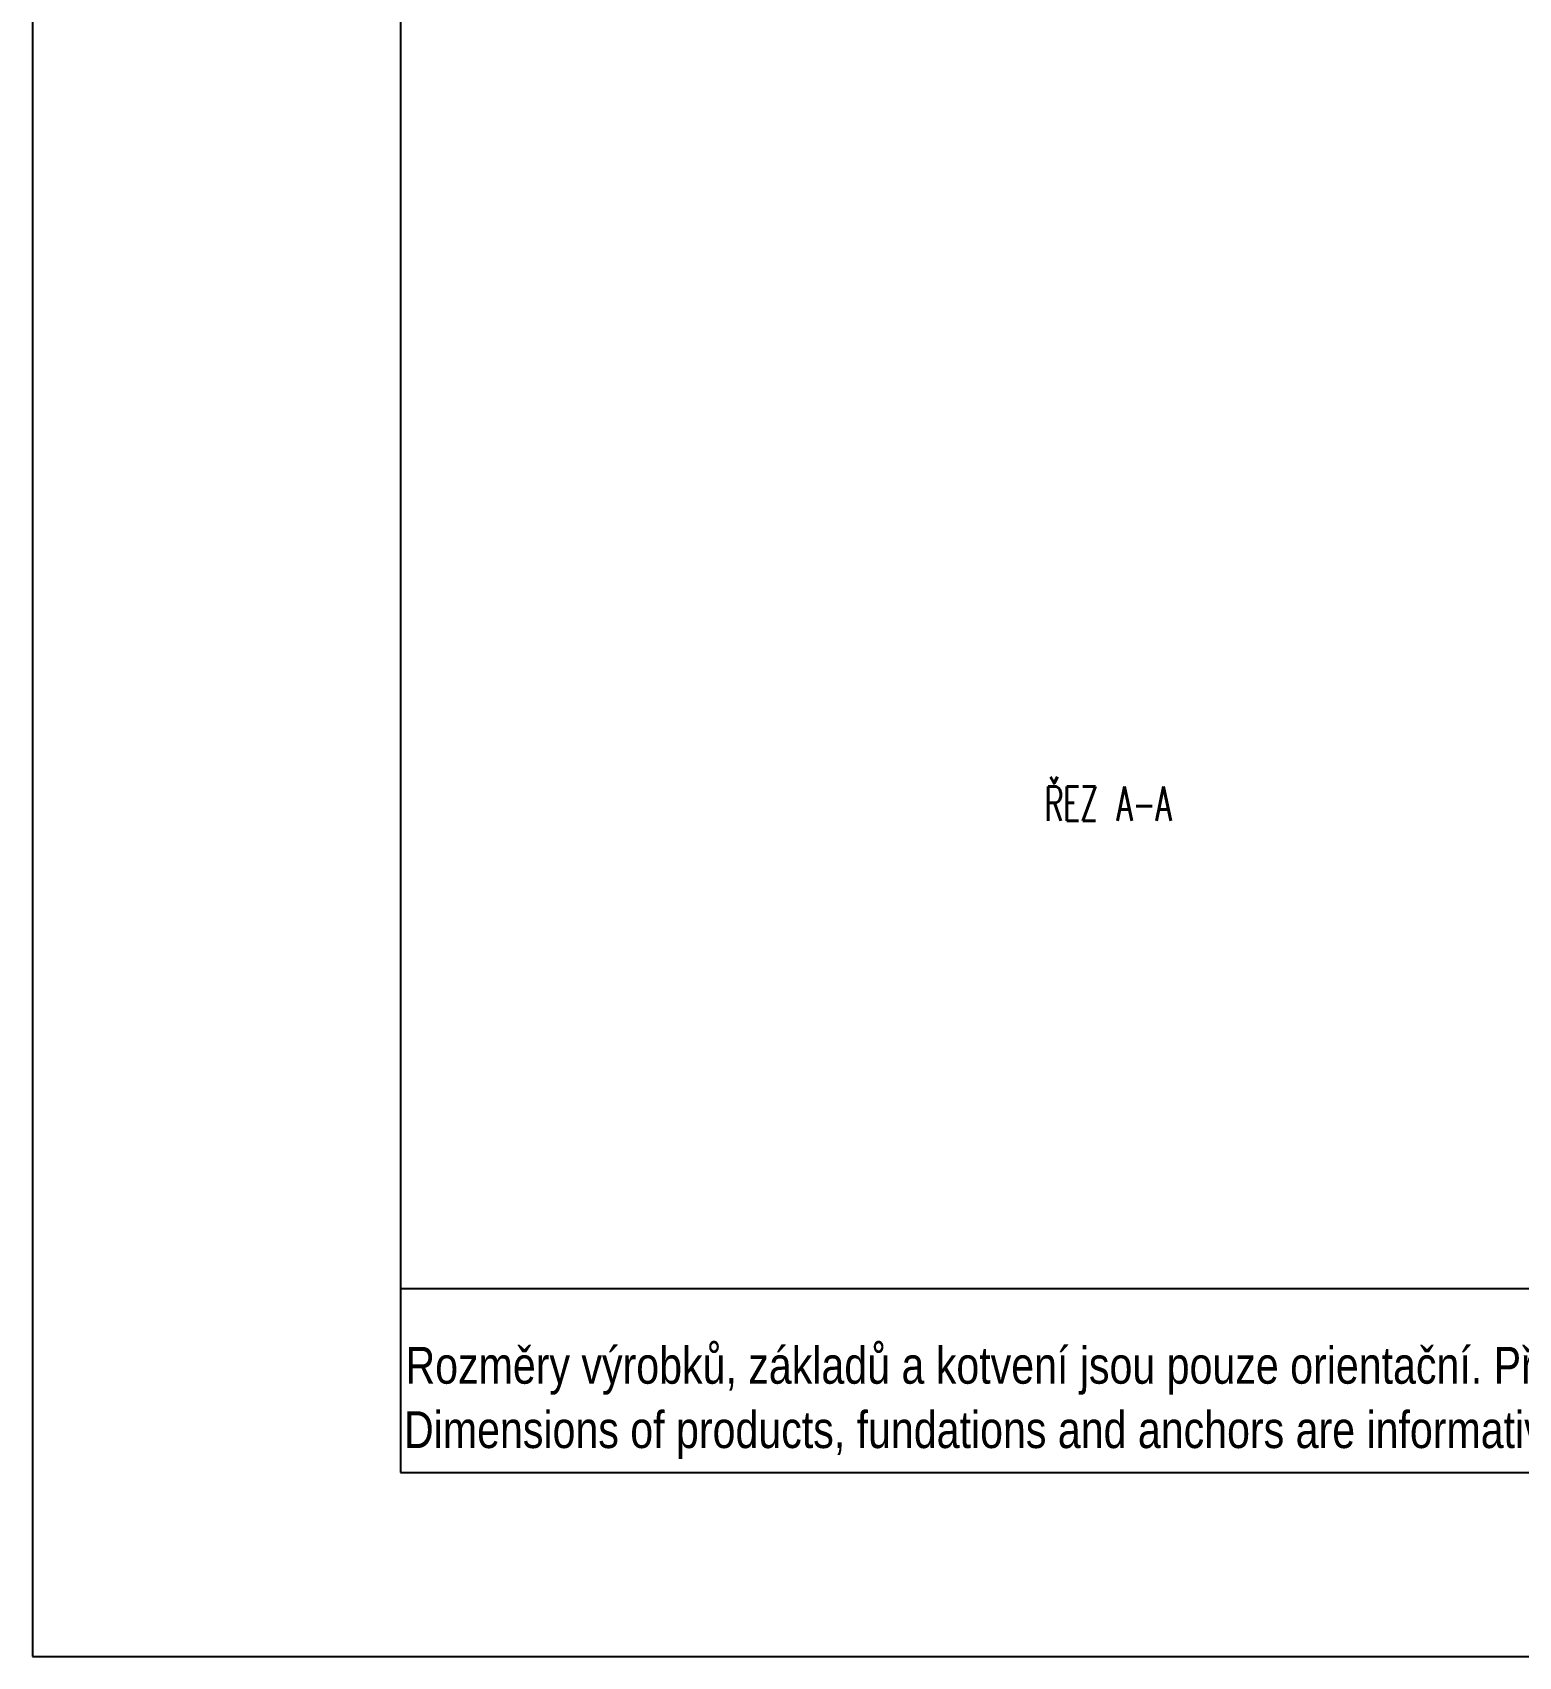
# Model space of a CAD drawing. Header units: millimetres. Extents: x 25115 to 31055, y 5999 to 10199.
# Drawn here: x 25115 to 26730, y 5999 to 7763 of the extents above; entities that cross this region are included whole.
import ezdxf

# ---------------------------------------------------------------- set-up
doc = ezdxf.new("R2010")
doc.units = ezdxf.units.MM
doc.header["$LTSCALE"] = 0.3
doc.layers.add('Nekreslit', color=6, linetype='Continuous', plot=False)
doc.styles.add('SEACAD_Arial', font='arial.ttf', dxfattribs={"width": 0.8})
doc.styles.add('SLDTEXTSTYLE1', font='TXT', dxfattribs={"width": 0.605, "bigfont": 'bigfont'})

msp = doc.modelspace()

# ---------------------------------------------------------------- linework, layer by layer
at = {"layer": 'Nekreslit'}
msp.add_line((25515.2, 6398.6), (29555.2, 6398.6), dxfattribs=at)
for points in [[(25115.2, 5998.6), (31055.2, 5998.6), (31055.2, 10198.6), (25115.2, 10198.6)], [(25515.2, 6198.6), (29555.2, 6198.6), (29555.2, 9798.6), (25515.2, 9798.6)]]:
    msp.add_lwpolyline(points, close=True, dxfattribs=at)

# ---------------------------------------------------------------- texts
at = {"style": 'SEACAD_Arial', "width": 0.8}
for s, p in [('Rozměry výrobků, základů a kotvení jsou pouze orientační. Přesné rozměry obdržíte při zpracování nabídky naším obchodním oddělením.', (25520.6, 6295)), ('Dimensions of products, fundations and anchors are informative only. The exact dimensions you get with our offer.', (25519, 6225.1))]:
    msp.add_text(s, height=39.9982, dxfattribs=at).set_placement(p)
at = {"color": 7, "linetype": 'Continuous', "lineweight": 18, "true_color": 0xffffff, "insert": (26284.3, 6943.7), "char_height": 37.24, "attachment_point": 2, "style": 'SLDTEXTSTYLE1'}
msp.add_mtext('ŘEZ A-A', dxfattribs=at)

doc.saveas('drawing.dxf')
